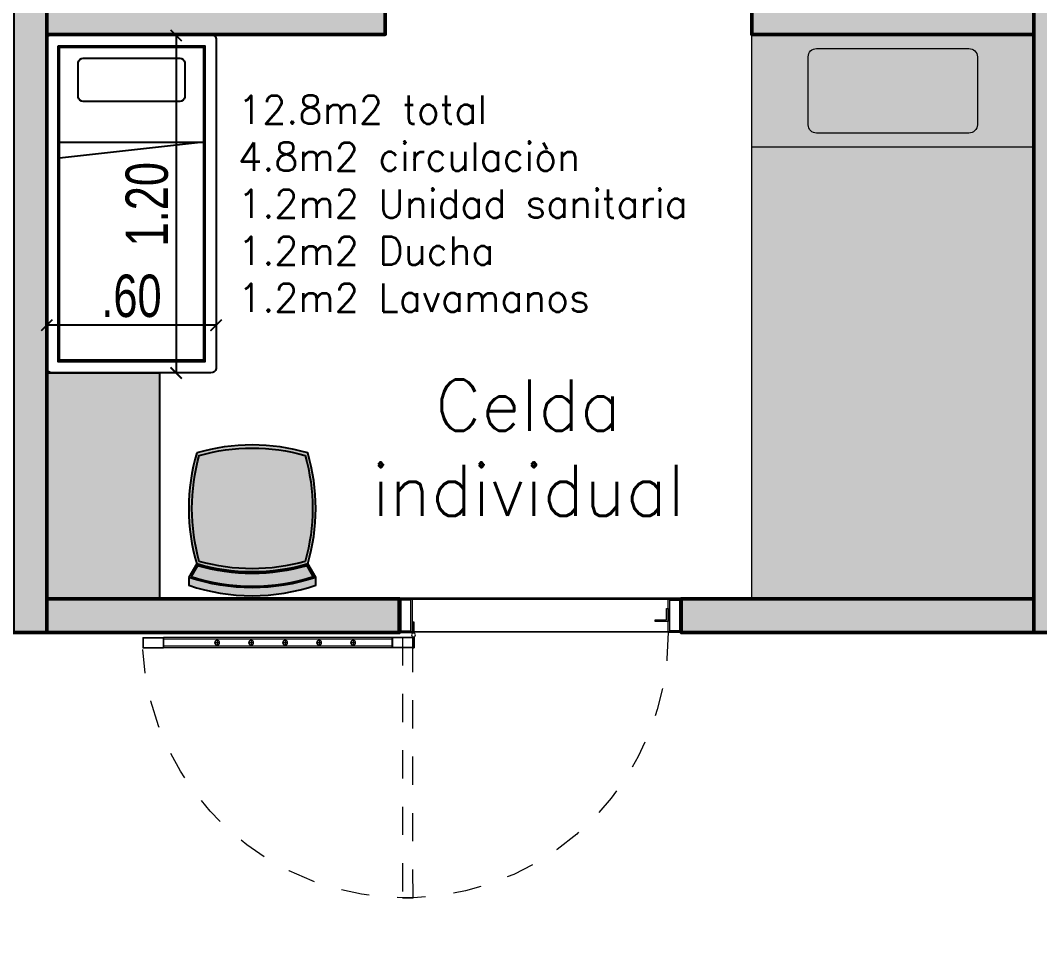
# Model space of a CAD drawing. Header units: metres. Extents: x 167 to 250, y 44 to 219.
# Drawn here: x 200.539 to 204.154, y 117.496 to 120.758 of the extents above; entities that cross this region are included whole.
import ezdxf

# ---------------------------------------------------------------- set-up
doc = ezdxf.new("R2010")
doc.units = ezdxf.units.M
doc.linetypes.add('$0$$7$HIDDEN', pattern=[0.375, 0.25, -0.125])
doc.linetypes.add('HIDDEN', pattern=[9.524999999999999, 6.35, -3.175])
for name, color, linetype, lineweight in [('A-CARP-MET', 166, 'Continuous', 13), ('A-MURO', 7, 'Continuous', 50), ('A-PLAN-3', 146, 'Continuous', 15), ('A-PLAN-ACHU5', 252, 'Continuous', 5), ('A-PROY', 6, 'HIDDEN', 9), ('A-PUER', 36, 'Continuous', 13), ('muros', 5, 'Continuous', 25)]:
    doc.layers.add(name, color=color, linetype=linetype, lineweight=lineweight)
doc.layers.add('A_MOBILIARIO', color=8, linetype='Continuous')
doc.layers.add('A_TEXTO', color=130, linetype='Continuous')
doc.styles.add('CORDENADAS', font='romans.shx', dxfattribs={"height": 1})
doc.styles.add('ING_75', font='swisscl.ttf', dxfattribs={"height": 0.15})
doc.dimstyles.new('ESC_1_75_ING', dxfattribs={"dimtxt": 0.15, "dimasz": 0.04, "dimexe": 0, "dimexo": 0, "dimgap": 0.0263, "dimtad": 1, "dimzin": 4, "dimdsep": 46, "dimtxsty": 'ING_75', "dimblk": 'ARCHTICK', "dimcen": 0.06, "dimse1": 1, "dimse2": 1, "dimclrd": 256, "dimclre": 2, "dimclrt": 1, "dimadec": 0, "dimazin": 0, "dimtfac": 1, "dimtix": 1, "dimtmove": 2, "dimatfit": 3, "dimldrblk": 'ARCHTICK', "dimfxl": 0, "dimtvp": 1.75, "dimtolj": 1, "dimtzin": 4, "dimarcsym": 0})

# ---------------------------------------------------------------- blocks, each defined once
blk = doc.blocks.new('Camastro sencillo')
at = {"true_color": 0xf2f2f2}
h = blk.add_hatch(color=7, dxfattribs=at)
h.dxf.hatch_style = 1
h.paths.add_polyline_path([(96.35373912448586, -6.714981265780494), (96.35373912448586, -4.714981265780494), (95.35373830660356, -4.714981347569534), (95.35373830660356, -6.714981347569534)])
at = {"layer": 'A-PLAN-3'}
blk.add_lwpolyline([(96.35373912448586, -6.714981265780494), (96.35373912448586, -4.714981265780494), (95.35373830660356, -4.714981347569534), (95.35373830660356, -6.714981347569534)], close=True, dxfattribs=at)
blk.add_lwpolyline([(95.5537475599021, -4.794980831002846), (95.5537475599021, -5.034980831002628, 0.414213562373095), (95.58374755990208, -5.064980831002828), (96.12374755990204, -5.064980831002828, 0.414213562373095), (96.15374755990224, -5.034980831002628), (96.15374755990224, -4.794980831002846, 0.414213562373095), (96.12374755990204, -4.764980831002646), (95.58374755990208, -4.764980831002646, 0.414213562373095)], format="xyb", close=True, dxfattribs=at)
blk.add_lwpolyline([(95.35374755990202, -5.114980831002555), (96.35373912448586, -5.114980831002555)], dxfattribs=at)
blk = doc.blocks.new('987dfg')
at = {"linetype": 'Continuous', "lineweight": 0}
blk.add_circle((-0.05049721979958122, -0.008753572488785721), 0.006794173723354803, dxfattribs=at)
at = {"layer": 'A-CARP-MET', "linetype": 'Continuous', "lineweight": 0}
for p, q in [((-0.04802906744589563, -0.0174193381292298), (-0.0480741938445135, -0.05450203006716947)), ((-0.04802906744589563, -0.0174193381292298), (0.02612836343723757, -0.01741933812900243)), ((-0.04656233891046213, -0.01893121569491996), (-0.04656233891046213, -0.05300875052034826)), ((-0.04656233891046213, -0.01893121569491996), (0.02461648587132004, -0.01893121569446521)), ((0.02461648587132004, -0.01893121569446521), (0.02461648587177478, -0.05300875051989351)), ((0.02612836343723757, -0.01741933812900243), (0.02612836343723757, -0.05452062808581104)), ((0.1550660409275224, -0.03596998310740673), (0.1727355302696196, -0.03596998310740673)), ((0.1639007855983436, -0.02713523843749499), (0.1639007855983436, -0.04480472777981959)), ((0.2756452332873778, -0.03596998310649724), (0.293314722629475, -0.03596998310695199)), ((0.284479977958199, -0.027135238435676), (0.284479977958199, -0.04480472777777322)), ((0.3962244256472331, -0.03596998310649724), (0.4138939149893304, -0.03596998310649724)), ((0.4050591703180544, -0.02713523843544863), (0.4050591703180544, -0.04480472777754585)), ((0.5168036180070885, -0.03596998310695199), (0.5344731073491857, -0.03596998310717936)), ((0.5256383626783645, -0.02713523843613075), (0.5256383626783645, -0.04480472777777322)), ((0.6373828103669439, -0.03596998310649724), (0.6550522997090411, -0.03596998310649724)), ((0.6462175550382199, -0.02713523843544863), (0.6462175550377651, -0.04480472777754585)), ((0.8357974200862373, -0.0174193381292298), (0.8357974200862373, -0.05452062808603841)), ((0.9099999999998545, -0.01741933812900243), (0.8357974200862373, -0.01741933812900243)), ((0.8373092976521548, -0.01893121569446521), (0.8373092976517, -0.05300875052012088)), ((0.9084881224343917, -0.01893121569491996), (0.8373092976521548, -0.01893121569446521)), ((0.9084881224343917, -0.01893121569491996), (0.908488122433937, -0.05300875052012088)), ((0.9099999999998545, -0.01741933812900243), (0.9099999999998545, -0.05452062808603841)), ((-0.04807421647637966, -0.05452062808626579), (0.02612836343769231, -0.05452062808558367)), ((-0.04656233891046213, -0.05300875052034826), (0.02461648587177478, -0.05300875051989351)), ((0.9099999999998545, -0.05452062808603841), (0.8357974200862373, -0.05452062808581104)), ((0.908488122433937, -0.05300875052012088), (0.8373092976517, -0.05300875052012088))]:
    blk.add_line(p, q, dxfattribs=at)
for points in [[(-0.9528813617430387, 0.1199999999998909), (-0.9999999999881766, 0.1199999999998909), (-0.9999999999881766, 0), (-0.9528813617430387, 0)], [(-0.9587711915237378, 0.1141101702191918), (-0.9941101702074775, 0.1141101702191918), (-0.9941101702074775, 0.005889829780699074), (-0.9587711915237378, 0.005889829780699074)], [(-0.04711863824513784, 0.1199999999998909), (0, 0.1199999999998909), (0, 0), (-0.04711863824513784, 0)], [(-0.04122880846443877, 0.1141101702191918), (-0.005889829780699074, 0.1141101702191918), (-0.005889829780699074, 0.005889829780699074), (-0.04122880846443877, 0.005889829780699074)], [(-0.9528813617430387, 0.03901348310864705), (-0.9068621583901404, 0.03901348310864705), (-0.9068621583901404, 0.04490331288934613), (-0.9469915319623396, 0.04490331288934613), (-0.9469915319623396, 0.08464806975553074), (-0.9528813617430387, 0.08464806975553074)]]:
    blk.add_lwpolyline(points, close=True, dxfattribs=at)
at = {"layer": 'A-CARP-MET', "linetype": 'Continuous', "lineweight": 0, "flags": 128}
for points in [[(-0.05258257613513706, -0.002252912935091445), (-0.05258257613513706, 0.03710128995680861), (-0.04794491489064967, 0.03710128995680861), (-0.04794491489064967, -0.002252912934864071)], [(-0.05266384217338782, -0.01518321093863051), (-0.0526638422020369, -0.05452062808626579), (-0.04807421647637966, -0.05452062808626579), (-0.04802630499398219, -0.01514928854089703)], [(-0.04802630499398219, -0.01514928854089703), (-0.04807421647637966, -0.05452062808626579), (-0.05266384217338782, -0.05452062808626579), (-0.05266377021143853, -0.01519304885687234)]]:
    blk.add_lwpolyline(points, dxfattribs=at)
at = {"layer": 'A-CARP-MET', "linetype": 'Continuous', "lineweight": 0}
for centre in [(0.1639007855987984, -0.03596998310717936), (0.284479977958199, -0.03596998310695199), (0.4050591703185091, -0.03596998310626986), (0.5256383626783645, -0.03596998310695199), (0.6462175550382199, -0.03596998310649724)]:
    blk.add_circle(centre, 0.008834744671074651, dxfattribs=at)
at = {"layer": 'A-PROY', "linetype": '$0$$7$HIDDEN', "lineweight": 0, "ltscale": 0.0075}
blk.add_lwpolyline([(-0.01092777748908702, -0.0174193381292298), (-0.01144935502134103, -0.9400000000000546), (-0.0485506449786044, -0.9400000000000546), (-0.04802906744589563, -0.0174193381292298)], close=True, dxfattribs=at)
blk.add_arc((-0.02073973222559289, -0.00823693052575436), 0.9321780218949176, 179.4937152713148, 356.8167757276705, dxfattribs=at)
at = {"layer": 'A-PUER', "linetype": 'Continuous', "lineweight": 0}
for p, q in [((0.02612836343723757, -0.01741933812900243), (0.8357974200862373, -0.0174193381292298)), ((0.02612836343723757, -0.02321703303960021), (0.8357974200862373, -0.02321703303778122)), ((0.02612836343723757, -0.04872293317475851), (0.8357974200862373, -0.04872293317339427)), ((0.02612836343769231, -0.05452062808558367), (0.8357974200862373, -0.05452062808603841))]:
    blk.add_line(p, q, dxfattribs=at)
blk = doc.blocks.new('CUNA PLANTA')
at = {"layer": 'A_MOBILIARIO'}
for points in [[(3255.237388946033, 1626.784027679317), (3254.067889692112, 1626.784027679317)], [(3254.052639319073, 1626.765634431117), (3254.052639319073, 1626.202420927517)], [(3254.870490600991, 1626.229027679317), (3254.870490600991, 1626.739027679317), (3254.814334207008, 1626.229027679317)], [(3255.252639319072, 1626.202420927517), (3255.252639319072, 1626.765634431117)], [(3255.152875313689, 1626.673499942266), (3255.029994783398, 1626.673499942266)], [(3255.014744410359, 1626.655480609349), (3255.014744410359, 1626.312574749285)], [(3255.168125686727, 1626.312574749285), (3255.168125686727, 1626.655480609349)], [(3255.029994783398, 1626.294555416368), (3255.152875313689, 1626.294555416368)], [(3254.067889692112, 1626.184027679317), (3255.237388946033, 1626.184027679317)]]:
    blk.add_lwpolyline(points, dxfattribs=at)
for points in [[(3255.212639319073, 1626.224027679317), (3255.212639319073, 1626.744027679317), (3254.092639319073, 1626.744027679317), (3254.092639319073, 1626.224027679316)], [(3255.207639319073, 1626.229027679317), (3255.207639319073, 1626.739027679317), (3254.097639319073, 1626.739027679317), (3254.097639319073, 1626.229027679316)]]:
    blk.add_lwpolyline(points, close=True, dxfattribs=at)
for centre, start, end in [((3254.071130930399, 1626.76582138873), 100.0945216386392, 180.5792635905284), ((3255.234147707746, 1626.76582138873), 359.4207364094715, 79.90547836137864), ((3255.033236021685, 1626.655293651678), 100.0945216386392, 180.5792635905284), ((3255.149634075402, 1626.655293651678), 359.4207364094715, 79.90547836137864), ((3255.033236021685, 1626.312761706956), 179.4207364094766, 259.9054783613586), ((3255.149634075402, 1626.312761706956), 280.0945216386195, 0.5792635905234478), ((3254.071130930399, 1626.202233969904), 179.4207364094766, 259.9054783613586), ((3255.234147707746, 1626.202233969904), 280.0945216386214, 0.5792635905234415)]:
    blk.add_arc(centre, 0.01849255641045999, start, end, dxfattribs=at)
blk = doc.blocks.new('SILLASASASA')
at = {"layer": 'A_MOBILIARIO', "true_color": 0xffffff}
h = blk.add_hatch(color=7, dxfattribs=at)
h.dxf.hatch_style = 1
edge = h.paths.add_edge_path()
edge.add_arc((3028.326373051444, 1145.720623481861), 0.7031250000020737, 73.739795291691, 106.260204708309, ccw=False)
edge.add_line((3028.523248051444, 1146.395623481863), (3028.570651011075, 1146.423748481862))
edge.add_line((3028.570651011075, 1146.423748481862), (3028.598776011075, 1146.423748481862))
edge.add_arc((3027.932623051444, 1146.198748481862), 0.7031249999999879, -18.662924884937013, 18.662924884954577, ccw=False)
edge.add_line((3028.598776011075, 1145.973748481862), (3028.570651011075, 1145.973748481862))
edge.add_line((3028.570651011075, 1145.973748481862), (3028.523248051444, 1146.001873481862))
edge.add_arc((3028.326373051444, 1146.676873481864), 0.7031250000020737, 253.739795291691, 286.260204708309, ccw=False)
edge.add_arc((3028.804498051445, 1146.198748481862), 0.7031250000015734, 163.7397952916806, 196.2602047083016, ccw=False)
at = {"color": 251}
for points in [[(3028.138592923644, 1146.010968354064, 0.1382993637587386), (3028.514153179243, 1146.010968354064, 0.1382993637587905), (3028.514153179243, 1146.386528609662, 0.1382993637587402), (3028.138592923644, 1146.386528609662, 0.13829936375876)], [(3028.567514835945, 1146.415347174081, -0.1592032488579813), (3028.567514835945, 1145.982149789643), (3028.529857344295, 1146.004492634075, 0.1397162940437601), (3028.529857344295, 1146.393004329649)]]:
    blk.add_lwpolyline(points, format="xyb", close=True, dxfattribs=at)
for centre, radius, start, end in [((3027.904498051443, 1146.198748481863), 0.7031250000012629, 341.3370751150412, 18.66292488495881), ((3027.848248051443, 1146.198748481863), 0.7031250000012573, 343.7397952917026, 16.26020470829737)]:
    blk.add_arc(centre, radius, start, end, dxfattribs=at)
at = {"layer": 'A_MOBILIARIO'}
blk.add_lwpolyline([(3028.129498051443, 1146.395623481863, -0.1428571428571262), (3028.523248051444, 1146.395623481863), (3028.570651011075, 1146.423748481862), (3028.598776011075, 1146.423748481862, -0.1643201794182411), (3028.598776011075, 1145.973748481862), (3028.570651011075, 1145.973748481862), (3028.523248051444, 1146.001873481862, -0.1428571428571262), (3028.129498051443, 1146.001873481862, -0.1428571428571391)], format="xyb", close=True, dxfattribs=at)
blk = doc.blocks.new('_ArchTick')
at = {"color": 0, "linetype": 'ByBlock', "const_width": 0.15}
blk.add_lwpolyline([(-0.5, -0.5), (0.5, 0.5)], dxfattribs=at)
blk = doc.blocks.new('*D797')
at = {"layer": 'Defpoints', "color": 0, "transparency": 16777216}
for p in [(201.2264994520059, 120.7039492284799), (201.0913279856588, 119.5082041269903), (201.2146961660363, 119.5082041269903)]:
    blk.add_point(p, dxfattribs=at)
at = {"layer": 'muros', "lineweight": -2, "transparency": 16777216}
blk.add_line((201.0913279856588, 120.7039492284799), (201.0913279856588, 119.5082041269903), dxfattribs=at)
at = {"layer": 'muros', "lineweight": -2, "transparency": 16777216, "xscale": 0.04, "yscale": 0.04, "zscale": 0.04}
for p, rotation in [((201.0913279856588, 120.7039492284799), 90), ((201.0913279856588, 119.5082041269903), 270)]:
    blk.add_blockref('_ArchTick', p, dxfattribs=dict(at, rotation=rotation))
at = {"layer": 'muros', "color": 1, "transparency": 16777216, "insert": (200.9882095059733, 120.106076677735), "char_height": 0.15, "attachment_point": 5, "rotation": 90, "style": 'ING_75'}
blk.add_mtext('\\A1;1.20', dxfattribs=at)
blk = doc.blocks.new('*D798')
at = {"layer": 'Defpoints', "color": 0, "transparency": 16777216}
for p in [(200.6329024566235, 119.6775037835151), (200.6329024566235, 119.523455445111), (201.2329024566238, 119.5234554451135)]:
    blk.add_point(p, dxfattribs=at)
at = {"layer": 'muros', "lineweight": -2, "transparency": 16777216}
blk.add_line((201.2329024566238, 119.6775037835151), (200.6329024566235, 119.6775037835151), dxfattribs=at)
at = {"layer": 'muros', "lineweight": -2, "transparency": 16777216, "xscale": 0.04, "yscale": 0.04, "zscale": 0.04, "rotation": 180}
blk.add_blockref('_ArchTick', (200.6329024566235, 119.6775037835151), dxfattribs=at)
at = {"layer": 'muros', "lineweight": -2, "transparency": 16777216, "xscale": 0.04, "yscale": 0.04, "zscale": 0.04}
blk.add_blockref('_ArchTick', (201.2329024566238, 119.6775037835151), dxfattribs=at)
at = {"layer": 'muros', "color": 1, "transparency": 16777216, "insert": (200.9329024566237, 119.7806222632006), "char_height": 0.15, "attachment_point": 5, "style": 'ING_75'}
blk.add_mtext('\\A1;.60', dxfattribs=at)

msp = doc.modelspace()

# ---------------------------------------------------------------- hatches: boundary and pattern name
at = {"layer": 'A-PLAN-ACHU5'}
h = msp.add_hatch(dxfattribs=at)
h.set_pattern_fill('AR-CONC', color=256, scale=0.0005, angle=180)
h.set_pattern_definition([(230, (216.1490065610037, -94.34764586668234), (-0.09109233449800201, 0.007969542769451575), [0.009525, -0.104775]), (175, (216.1490065610037, -94.34764586668234), (0.01762171071248464, -0.09552842261951758), [0.00762, -0.08382029208500001]), (280.4514447, (216.1414155575035, -94.34698173993229), (-0.07347062354517667, -0.08755887595609754), [0.008095004399999934, -0.08904512229999946]), (226.1842, (216.1490065610037, -94.37304586668233), (-0.135539520446065, 0.02102116396636362), [0.01428749999999998, -0.1571624999999996]), (276.63555761, (216.1377116110039, -94.3712941166823), (-0.1187020670257516, -0.1237130622988607), [0.01214251157, -0.13356780408]), (171.18415117, (216.1490065610037, -94.37304586668233), (-0.1187020670324886, -0.1237130622927663), [0.011429983535, -0.12572986596]), (201, (216.1363065610035, -94.36669586668245), (-0.07580719563456623, 0.05113259909354383), [0.009525, -0.104775]), (146, (216.1363065610035, -94.36669586668245), (-0.03090101417382357, -0.09209398306115962), [0.00762, -0.08381999999999999]), (251.4514449999999, (216.129989294704, -94.36243481673228), (-0.1067082096393581, -0.04096138444295259), [0.008095004399999934, -0.08904496879999946]), (217.5, (216.1490065610037, -94.34764586668234), (-0.001544301625295923, -0.04227751943657655), [0, -0.082804, 0, -0.08509, 0, -0.0841375]), (187.4999999999999, (216.1490065610037, -94.34764586668234), (-0.03340983125515289, -0.05009028740905975), [0, -0.04851399999999999, 0, -0.080899, 0, -0.03206750000000001]), (147.5, (216.1773275610035, -94.34764586668234), (-0.06779529758343569, 0.002864371996336745), [0, -0.03175, 0, -0.09906000000000001, 0, -0.131445]), (137.5, (216.1900275610037, -94.34764586668234), (-0.07406459069300902, -0.01271324551666649), [0, -0.041275, 0, -0.065786, 0, -0.093345])])
h.paths.add_polyline_path([(199.3129024566233, 120.7081985074255), (200.5129024566236, 120.7082050720751), (200.5129024566236, 118.7082050720751), (199.2629024566172, 118.7082050720751), (199.2629024566172, 118.588205072075), (200.6329024566235, 118.5882050720752), (200.6329024566235, 121.9482050720751), (199.4329024566237, 121.9482050720751), (199.4329024566237, 122.8803667782868), (198.9629050832336, 122.8803667782868), (198.9629050832336, 122.7603667782869), (199.3129024566233, 122.760175205133), (199.3129024566233, 121.8282050720752), (200.5129024566236, 121.8282050720752), (200.5129024566236, 120.8282050720752), (199.3129024566233, 120.8281985074254)])
h.paths.add_polyline_path([(198.6129035284189, 122.7603652449784), (198.8129039572991, 122.7603641290661), (198.8129039572991, 122.880364129066), (198.6129035284189, 122.8803652449785)])
h.paths.add_polyline_path([(198.2629023845589, 122.7603627432582), (198.4629028134391, 122.7603616273457), (198.4629028134391, 122.8803616273458), (198.2629023845589, 122.880362743258)])
h.paths.add_polyline_path([(197.9129012406988, 122.7603602415377), (198.1129016695786, 122.7603591256254), (198.1129016695786, 122.8803591256253), (197.9129012406988, 122.8803602415376)], flags=17)
h.paths.add_polyline_path([(196.8929024566237, 118.5882050720752), (198.262902456629, 118.588205072075), (198.262902456629, 118.7082050720751), (197.0129024566236, 118.7082050720751), (197.0129024566236, 120.7082050720751), (198.0129024566236, 120.7082054578686), (198.0129024566236, 120.8282054578685), (197.0129024566236, 120.8282050720752), (197.0129024566236, 122.7603667782869), (197.7628997391198, 122.7603667782869), (197.7628997391198, 122.8803667782868), (196.8929024566237, 122.8803667782868)])
h = msp.add_hatch(dxfattribs=at)
h.set_pattern_fill('AR-CONC', color=256, scale=0.0005, angle=180)
h.set_pattern_definition([(230, (216.0290065610038, -94.34764586668234), (-0.09109233449800201, 0.007969542769451575), [0.009525, -0.104775]), (175, (216.0290065610038, -94.34764586668234), (0.01762171071248464, -0.09552842261951758), [0.00762, -0.08382029208500001]), (280.4514447, (216.0214155575036, -94.34698173993229), (-0.07347062354517667, -0.08755887595609754), [0.008095004399999932, -0.08904512229999945]), (226.1842, (216.0290065610038, -94.37304586668233), (-0.135539520446065, 0.02102116396636362), [0.01428749999999998, -0.1571624999999996]), (276.63555761, (216.017711611004, -94.3712941166823), (-0.1187020670257516, -0.1237130622988607), [0.01214251157, -0.13356780408]), (171.18415117, (216.0290065610038, -94.37304586668233), (-0.1187020670324886, -0.1237130622927663), [0.011429983535, -0.12572986596]), (201, (216.0163065610036, -94.36669586668222), (-0.07580719563456623, 0.05113259909354383), [0.009525, -0.104775]), (146, (216.0163065610036, -94.36669586668222), (-0.03090101417382357, -0.09209398306115962), [0.00762, -0.08381999999999999]), (251.4514449999999, (216.0099892947042, -94.36243481673228), (-0.1067082096393581, -0.04096138444295259), [0.008095004399999932, -0.08904496879999944]), (217.5, (216.0290065610038, -94.34764586668234), (-0.001544301625295923, -0.04227751943657655), [0, -0.082804, 0, -0.08509, 0, -0.0841375]), (187.4999999999999, (216.0290065610038, -94.34764586668234), (-0.03340983125515289, -0.05009028740905975), [0, -0.04851399999999999, 0, -0.080899, 0, -0.03206750000000001]), (147.5, (216.0573275610036, -94.34764586668234), (-0.06779529758343569, 0.002864371996336745), [0, -0.03175, 0, -0.09906000000000001, 0, -0.131445]), (137.5, (216.0700275610038, -94.34764586668234), (-0.07406459069300902, -0.01271324551666649), [0, -0.041275, 0, -0.065786, 0, -0.093345])])
h.paths.add_polyline_path([(201.8329024566233, 120.7081985074255), (200.6329024566235, 120.7082050720751), (200.6329024566235, 118.7082050720751), (201.8829024566289, 118.7082050720751), (201.8829024566289, 118.5882050720747), (200.5129024566236, 118.5882050720752), (200.5129024566236, 121.9482050720749), (201.7129024566234, 121.9482050720749), (201.7129024566234, 122.8803667782868), (202.182899830013, 122.8803667782868), (202.182899830013, 122.7603667782869), (201.8329024566233, 122.7601752051328), (201.8329024566233, 121.828205072075), (200.6329024566235, 121.828205072075), (200.6329024566235, 120.828205072075), (201.8329024566233, 120.8281985074254)])
h.paths.add_polyline_path([(202.5329013848282, 122.7603652449784), (202.3329009559479, 122.7603641290661), (202.3329009559479, 122.880364129066), (202.5329013848282, 122.8803652449783)])
h.paths.add_polyline_path([(202.8829025286882, 122.7603627432582), (202.682902099808, 122.7603616273454), (202.682902099808, 122.8803616273458), (202.8829025286882, 122.880362743258)])
h.paths.add_polyline_path([(203.2329036725482, 122.7603602415375), (203.032903243668, 122.7603591256252), (203.032903243668, 122.8803591256251), (203.2329036725482, 122.8803602415373)], flags=17)
h.paths.add_polyline_path([(204.2529024566234, 118.5882050720752), (202.8829024566171, 118.5882050720747), (202.8829024566171, 118.7082050720751), (204.1329024566235, 118.7082050720751), (204.1329024566235, 120.7082050720751), (203.1329024566235, 120.7082054578686), (203.1329024566235, 120.8282054578685), (204.1329024566235, 120.828205072075), (204.1329024566235, 122.7603667782869), (203.3829051741272, 122.7603667782869), (203.3829051741272, 122.8803667782868), (204.2529024566234, 122.8803667782868)])
h = msp.add_hatch(dxfattribs=at)
h.set_pattern_fill('AR-CONC', color=256, scale=0.0005, angle=360)
h.set_pattern_definition([(49.99999999999999, (181.3767983522425, 372.5252430780472), (0.09109233449800201, -0.007969542769451585), [0.009525, -0.104775]), (355, (181.3767983522425, 372.5252430780472), (-0.01762171071248463, 0.09552842261951758), [0.00762, -0.08382029208500001]), (100.4514447, (181.3843893557428, 372.5245789512971), (0.07347062354517668, 0.08755887595609753), [0.008095004399999998, -0.08904512229999997]), (46.18419999999997, (181.3767983522425, 372.5506430780472), (0.135539520446065, -0.02102116396636364), [0.01428749999999997, -0.1571624999999996]), (96.63555760999992, (181.3880933022424, 372.5488913280471), (0.1187020670257516, 0.1237130622988607), [0.01214251157, -0.13356780408]), (351.18415117, (181.3767983522425, 372.5506430780472), (0.1187020670324886, 0.1237130622927663), [0.011429983535, -0.12572986596]), (20.99999999999996, (181.3894983522428, 372.5442930780471), (0.07580719563456623, -0.05113259909354384), [0.009524999999999999, -0.104775]), (326.0000000000001, (181.3894983522428, 372.5442930780471), (0.03090101417382358, 0.09209398306115962), [0.00762, -0.08381999999999999]), (71.45144499999996, (181.3958156185427, 372.5400320280971), (0.1067082096393581, 0.04096138444295257), [0.008095004400000001, -0.0890449688]), (37.49999999999997, (181.3767983522425, 372.5252430780472), (0.001544301625295928, 0.04227751943657655), [0, -0.082804, 0, -0.08509, 0, -0.0841375]), (7.499999999999932, (181.3767983522425, 372.5252430780472), (0.03340983125515289, 0.05009028740905974), [0, -0.04851399999999999, 0, -0.080899, 0, -0.03206750000000001]), (327.5, (181.3484773522428, 372.5252430780472), (0.06779529758343569, -0.002864371996336754), [0, -0.03174999999999999, 0, -0.09906, 0, -0.131445]), (317.4999999999999, (181.3357773522425, 372.5252430780472), (0.07406459069300902, 0.01271324551666648), [0, -0.041275, 0, -0.065786, 0, -0.093345])])
h.paths.add_polyline_path([(205.4529024566232, 120.708198507424), (204.2529024566229, 120.7082050720737), (204.2529024566229, 118.7082050720737), (205.5029024566288, 118.7082050720735), (205.5029024566288, 118.5882050720736), (204.132902456623, 118.5882050720736), (204.132902456623, 121.9482050720737), (205.3329024566228, 121.9482050720737), (205.3329024566228, 122.8803667782854), (205.8028998300128, 122.8803667782854), (205.8028998300128, 122.7603667782853), (205.4529024566232, 122.7601752051316), (205.4529024566232, 121.8282050720736), (204.2529024566229, 121.8282050720736), (204.2529024566229, 120.8282050720736), (205.4529024566232, 120.8281985074241)])
h.paths.add_polyline_path([(206.1529013848276, 122.760365244977), (205.9529009559474, 122.7603641290646), (205.9529009559474, 122.8803641290647), (206.1529013848276, 122.8803652449769)])
h.paths.add_polyline_path([(206.5029025286876, 122.7603627432566), (206.3029020998074, 122.7603616273443), (206.3029020998074, 122.8803616273442), (206.5029025286876, 122.8803627432567)])
h.paths.add_polyline_path([(206.8529036725477, 122.7603602415363), (206.6529032436679, 122.7603591256238), (206.6529032436679, 122.880359125624), (206.8529036725477, 122.8803602415362)], flags=17)
h.paths.add_polyline_path([(207.8729024566228, 118.5882050720736), (206.502902456617, 118.5882050720736), (206.502902456617, 118.7082050720735), (207.7529024566229, 118.7082050720737), (207.7529024566229, 120.7082050720737), (206.7529024566229, 120.7082054578671), (206.7529024566229, 120.8282054578672), (207.7529024566229, 120.8282050720736), (207.7529024566229, 122.7603667782853), (207.0029051741267, 122.7603667782853), (207.0029051741267, 122.8803667782854), (207.8729024566228, 122.8803667782854)])
at = {"layer": 'A_MOBILIARIO', "true_color": 0xffffff}
h = msp.add_hatch(color=7, dxfattribs=at)
h.dxf.hatch_style = 1
h.paths.add_polyline_path([(200.6329026383651, 119.5082050720753), (201.0329025474944, 119.5082050720753), (201.0329025474944, 118.7082050720751), (200.6329024566235, 118.7082050720751)])

# ---------------------------------------------------------------- linework, layer by layer
at = {"color": 3, "const_width": 0.01}
msp.add_lwpolyline([(204.1329024566235, 118.7082050720751), (200.6329024566235, 118.7082050720751), (200.6329024566235, 120.7082050720751), (201.8329024566233, 120.7082050720751), (201.8329024566233, 120.828205072075), (200.6329024566235, 120.828205072075), (200.6329024566235, 121.828205072075), (201.8329024566233, 121.828205072075), (201.8329024566233, 122.7603667782869), (204.1329024566235, 122.7603667782869), (204.1329024566235, 120.828205072075), (203.1329024566235, 120.828205072075), (203.1329024566235, 120.7082050720751), (204.1329024566235, 120.7082050720751)], close=True, dxfattribs=at)
at = {"layer": 'A-MURO'}
for points in [[(198.9629050832336, 122.760366696371), (198.9629050832336, 122.8803667782868), (199.4329024566237, 122.8803667782868), (199.4329024566237, 121.9482050720751), (200.6329024566235, 121.9482050720751), (200.6329024566235, 118.5882050720752), (199.2629024566172, 118.588205072075), (199.2629024566172, 118.7082050720751), (200.5129024566236, 118.7082050720751), (200.5129024566236, 120.7082050720751), (199.3129024566233, 120.7081985074255), (199.3129024566233, 120.8281985074254), (200.5129024566236, 120.8282050720752), (200.5129024566236, 121.8282050720752), (199.3129024566233, 121.8282050720752), (199.3129024566233, 122.760175205133), (198.9629050832336, 122.7603667782869)], [(202.182899830013, 122.760366696371), (202.182899830013, 122.8803667782868), (201.7129024566234, 122.8803667782868), (201.7129024566234, 121.9482050720749), (200.5129024566236, 121.9482050720749), (200.5129024566236, 118.5882050720752), (201.8829024566289, 118.5882050720747), (201.8829024566289, 118.7082050720751), (200.6329024566235, 118.7082050720751), (200.6329024566235, 120.7082050720751), (201.8329024566233, 120.7081985074255), (201.8329024566233, 120.8281985074254), (200.6329024566235, 120.828205072075), (200.6329024566235, 121.828205072075), (201.8329024566233, 121.828205072075), (201.8329024566233, 122.7601752051328), (202.182899830013, 122.7603667782869)], [(203.3829051741272, 122.8803667782868), (204.2529024566234, 122.8803667782868), (204.2529024566234, 118.5882050720752), (202.8829024566171, 118.5882050720747), (202.8829024566171, 118.7082050720751), (204.1329024566235, 118.7082050720751), (204.1329024566235, 120.7082050720751), (203.1329024566235, 120.7082050720751), (203.1329024566235, 120.828205072075), (204.1329024566235, 120.828205072075), (204.1329024566235, 122.7603667782869), (203.3829051741272, 122.7603667782869), (203.3829051741272, 122.8805914950494)], [(205.8028998300128, 122.7603666963694), (205.8028998300128, 122.8803667782854), (205.3329024566228, 122.8803667782854), (205.3329024566228, 121.9482050720737), (204.132902456623, 121.9482050720737), (204.132902456623, 118.5882050720736), (205.5029024566288, 118.5882050720736), (205.5029024566288, 118.7082050720735), (204.2529024566229, 118.7082050720737), (204.2529024566229, 120.7082050720737), (205.4529024566232, 120.708198507424), (205.4529024566232, 120.8281985074241), (204.2529024566229, 120.8282050720736), (204.2529024566229, 121.8282050720736), (205.4529024566232, 121.8282050720736), (205.4529024566232, 122.7601752051316), (205.8028998300128, 122.7603667782853)]]:
    msp.add_lwpolyline(points, dxfattribs=at)
at = {"layer": 'A_MOBILIARIO'}
msp.add_lwpolyline([(200.6329026383651, 119.5082050720753), (201.0329025474944, 119.5082050720753), (201.0329025474944, 118.7082050720751), (200.6329024566235, 118.7082050720751)], close=True, dxfattribs=at)
at = {"layer": 'muros', "color": 114, "true_color": 0x139b48}
msp.add_lwpolyline([(200.6329024566235, 118.7082050720751), (200.6329024566235, 120.7082050720751), (201.8329024566233, 120.7082050720751), (201.8329024566233, 120.828205072075), (200.6329024566235, 120.828205072075), (200.6329024566235, 121.828205072075), (201.8329024566233, 121.828205072075), (201.8329028484209, 122.7603667766839), (204.1329024566235, 122.7603667782869), (204.1329024566235, 120.8281667782867), (203.1329024566235, 120.8281777193693), (203.1329024566235, 120.7082050720751), (204.1329024566235, 120.7082050720751), (204.1329024566235, 118.7082050720751), (200.6329024566235, 118.7082050720751)], dxfattribs=at)
at = {"layer": 'muros', "color": 242, "true_color": 0xcd2027}
msp.add_lwpolyline([(215.7247543084748, 116.1882051921226), (215.7247543084748, 118.5903667782854), (175.2929024566251, 118.5882051538645), (175.2929024566251, 116.1882051921226), (180.9529024555054, 116.1882051837515), (180.9529024555054, 116.1882051837516), (195.2434272719283, 116.1882051837514), (195.2434272719283, 116.1882051538641), (215.7247543084748, 116.1882051921226)], dxfattribs=at)

# ---------------------------------------------------------------- block references
at = {"color": 3, "xscale": -1}
msp.add_blockref('Camastro sencillo', (299.4866407632267, 125.4231863378554), dxfattribs=at)
at = {"layer": 'A_MOBILIARIO', "xscale": -1}
for name, p, rotation in [('CUNA PLANTA', (-1425.551125222694, -3134.544434246998), 270), ('SILLASASASA', (1347.560026013573, 3147.354450646495), 90)]:
    msp.add_blockref(name, p, dxfattribs=dict(at, rotation=rotation))
msp.add_blockref('987dfg', (201.8829024566289, 118.5882050720752), dxfattribs=at)

# ---------------------------------------------------------------- texts
at = {"layer": 'A_TEXTO', "insert": (201.310798148191, 120.4915907156459), "char_height": 0.1, "attachment_point": 1, "style": 'CORDENADAS'}
msp.add_mtext_dynamic_manual_height_columns('12.8m2 total\\P4.8m2 circulaciòn\\P1.2m2 Unidad sanitaria\\P1.2m2 Ducha\\P1.2m2 Lavamanos', width=1.786714285714285, gutter_width=10.7189543030325, heights=[0], dxfattribs=at)
at = {"layer": 'A_TEXTO', "color": 1, "insert": (201.7405450235362, 119.4845979058469), "char_height": 0.1810289480162841, "attachment_point": 1, "style": 'CORDENADAS'}
msp.add_mtext_dynamic_manual_height_columns('\\pxqc;Celda \\Pindividual', width=1.200049516826044, gutter_width=9.051447400814206, heights=[0], dxfattribs=at)

# ---------------------------------------------------------------- dimensions: what is measured, and where the dimension line sits
at = {"layer": 'muros', "color": 114, "true_color": 0x139b48}
dim = msp.add_linear_dim(base=(201.0913279856588, 119.5082041269903), p1=(201.2264994520058, 120.7039492284798), p2=(201.2146961660362, 119.5082041269902), angle=90, dimstyle='ESC_1_75_ING', dxfattribs=at)
dim.commit()
dim.dimension.update_dxf_attribs({"geometry": '*D797', "text_midpoint": (200.9882095059733, 120.106076677735)})
dim = msp.add_linear_dim(base=(200.6329024566235, 119.6775037835151), p1=(201.2329024566238, 119.5234554451135), p2=(200.6329024566235, 119.523455445111), dimstyle='ESC_1_75_ING', dxfattribs=at)
dim.commit()
dim.dimension.update_dxf_attribs({"geometry": '*D798', "text_midpoint": (200.9329024566237, 119.7806222632006)})

doc.saveas('drawing.dxf')
